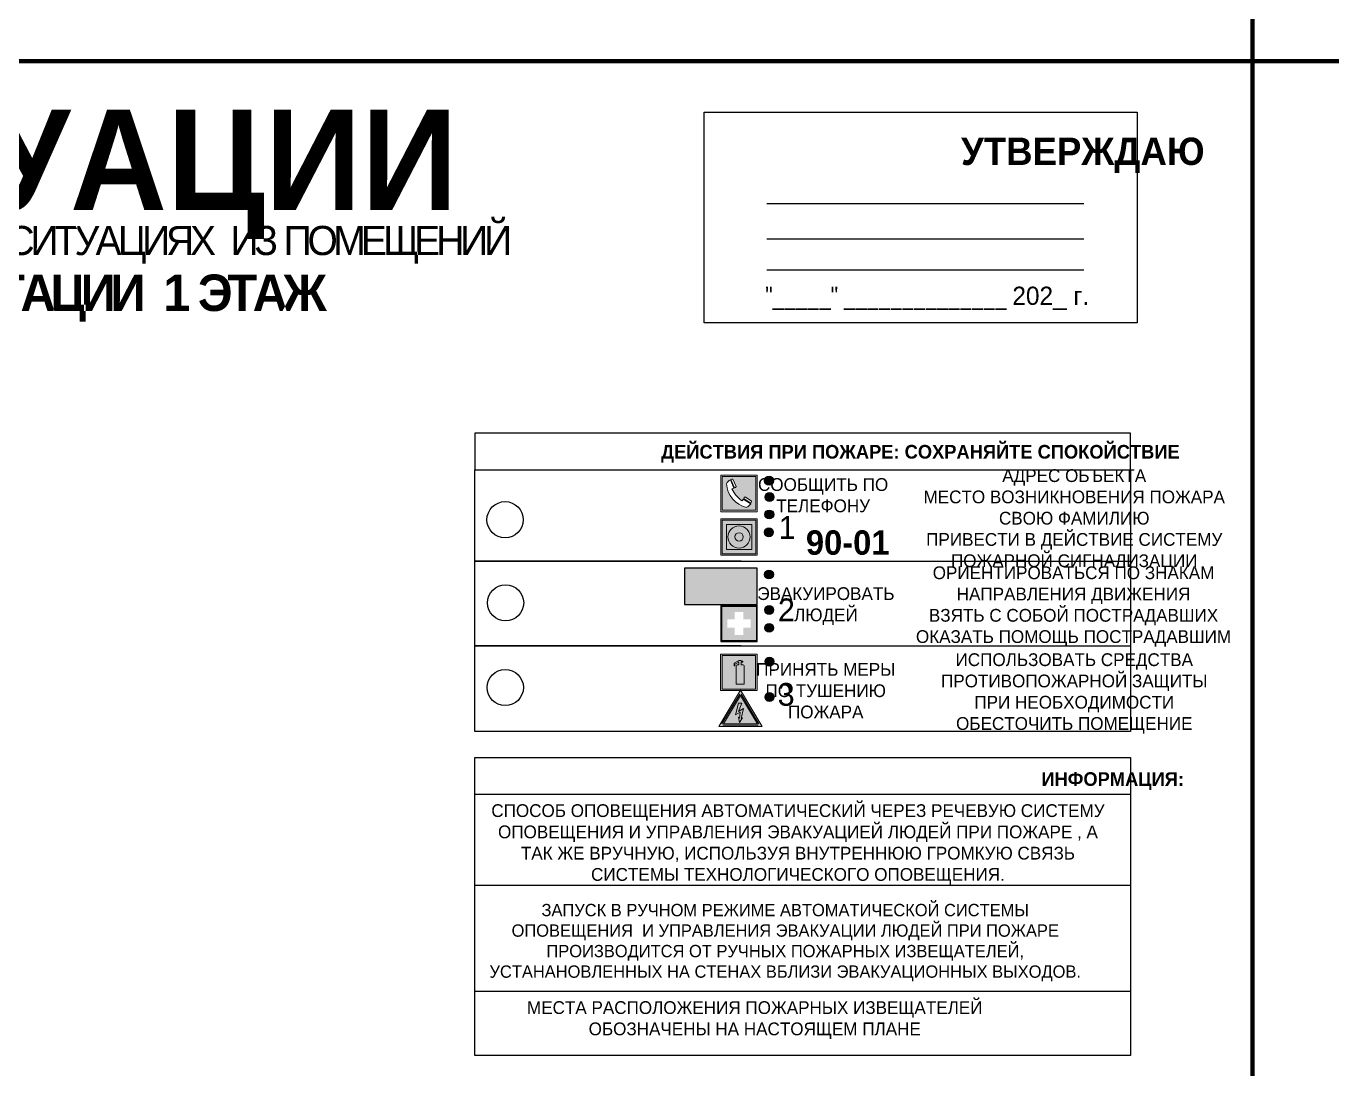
# Model space of a CAD drawing. Header units: millimetres. Extents: x 13114 to 67229, y 22859 to 38520.
# Drawn here: x 28602.5 to 28888.9, y 30277.7 to 30506.6 of the extents above; entities that cross this region are included whole.
import ezdxf

# ---------------------------------------------------------------- set-up
doc = ezdxf.new("R2010")
doc.units = ezdxf.units.MM
doc.styles.add('обычный', font='arial.ttf')

# ---------------------------------------------------------------- blocks, each defined once
blk = doc.blocks.new('A$C3E6D3DDE')
at = {"lineweight": 5}
h = blk.add_hatch(color=40, dxfattribs=at)
h.paths.add_polyline_path([(24.1, 1.45), (16.46, -11.35), (31.74, -11.35)])
h.paths.add_polyline_path([(24.09, -0.46), (30.03, -10.41), (18.14, -10.41)], flags=16)
h.paths.add_polyline_path([(24.54, -3.08), (23.41, -6.02), (25.13, -5.01), (24.33, -8.5), (24.82, -8.27), (23.79, -9.86), (23.4, -8.04), (23.8, -8.43), (24.04, -6.29), (22.39, -7.25), (23.44, -3.08)], flags=0)
h = blk.add_hatch(color=256, dxfattribs=at)
h.paths.add_polyline_path([(24.37, 0.03, 0.567511), (23.82, 0.03), (17.59, -10.4, 0.582454), (17.86, -10.88), (30.32, -10.88, 0.582149), (30.6, -10.4)])
h.paths.add_polyline_path([(24.09, -0.46), (18.14, -10.41), (30.03, -10.41)], flags=16)
h.paths.add_polyline_path([(24.54, -3.08), (23.41, -6.02), (25.13, -5.01), (24.33, -8.5), (24.82, -8.27), (23.79, -9.86), (23.4, -8.04), (23.8, -8.43), (24.04, -6.29), (22.39, -7.25), (23.44, -3.08)], flags=0)
h = blk.add_hatch(color=40, dxfattribs=at)
h.paths.add_polyline_path([(24.09, -0.46), (18.14, -10.41), (30.03, -10.41)])
h.paths.add_polyline_path([(24.82, -8.27), (23.79, -9.86), (23.4, -8.04), (23.8, -8.43), (24.04, -6.29), (22.39, -7.25), (23.44, -3.08), (24.54, -3.08), (23.41, -6.02), (25.13, -5.01), (24.33, -8.5)], flags=16)
at = {"color": 40, "lineweight": 5}
for p, q in [((16.46, -11.35), (24.1, 1.45)), ((24.1, 1.45), (31.74, -11.35))]:
    blk.add_line(p, q, dxfattribs=at)
at = {"lineweight": 5}
for p, q in [((17.59, -10.4), (23.82, 0.03)), ((24.37, 0.03), (30.6, -10.4)), ((18.14, -10.41), (24.09, -0.46)), ((23.44, -3.08), (22.39, -7.25)), ((23.41, -6.02), (24.54, -3.08)), ((24.54, -3.08), (23.44, -3.08)), ((24.09, -0.46), (30.03, -10.41)), ((22.39, -7.25), (24.04, -6.29)), ((23.8, -8.43), (23.4, -8.04)), ((23.4, -8.04), (23.79, -9.86)), ((25.13, -5.01), (23.41, -6.02)), ((23.79, -9.86), (24.82, -8.27)), ((24.04, -6.29), (23.8, -8.43)), ((24.33, -8.5), (25.13, -5.01)), ((24.82, -8.27), (24.33, -8.5)), ((17.86, -10.88), (30.32, -10.88)), ((18.14, -10.41), (30.03, -10.41))]:
    blk.add_line(p, q, dxfattribs=at)
at = {"color": 50, "lineweight": 5}
blk.add_line((31.74, -11.35), (16.46, -11.35), dxfattribs=at)
blk = doc.blocks.new('A$C456E1F9C')
at = {"lineweight": 5}
h = blk.add_hatch(color=242, dxfattribs=at)
h.paths.add_polyline_path([(0.51, -1.47), (0.51, -13.26), (12.29, -13.26), (12.29, -1.47)])
h.paths.add_polyline_path([(5.42, -4.95, -0.254479), (4.78, -5.4), (3.52, -2.53, -0.209735), (4.23, -2.4)], flags=16)
h.paths.add_polyline_path([(8.53, -8.6), (10.87, -10.17), (10.54, -10.76), (8.03, -9.13, -0.192251)], flags=16)
h.paths.add_polyline_path([(4.61, -5.49, 0.005518), (3.87, -5.72, 0.128647), (7.49, -10.01, 0.00809), (7.83, -9.33), (10.47, -10.97, -0.16736), (8.99, -12.25, -0.327862), (1.95, -3.95, -0.166952), (3.36, -2.62)], flags=16)
at = {"color": 242, "lineweight": 5}
for p, q in [((0, -13.77), (0, -0.97)), ((12.8, -0.97), (0, -0.97)), ((4.61, -5.49), (3.36, -2.62)), ((3.52, -2.53), (4.78, -5.4)), ((4.23, -2.4), (5.42, -4.95)), ((12.8, -13.77), (12.8, -0.97)), ((8.03, -9.13), (10.54, -10.76)), ((10.81, -10.12), (8.53, -8.6)), ((7.83, -9.33), (10.47, -10.97)), ((10.54, -10.76), (10.8, -10.3)), ((10.8, -10.3), (10.81, -10.12)), ((0, -13.77), (12.8, -13.77))]:
    blk.add_line(p, q, dxfattribs=at)
blk.add_lwpolyline([(0.51, -1.47), (12.29, -1.47), (12.29, -13.26), (0.51, -13.26)], close=True, dxfattribs=at)
for centre, radius, start, end in [((4.59, -5.34), 2.99, 114.2845, 152.1974), ((11.12, -3.31), 9.19, 183.9915, 256.6009), ((4.02, -3.27), 0.891, 76.3284, 123.7092), ((14.98, -39.1), 35.17, 107.1487, 108.4135), ((13.86, -0.94), 11.08, 205.5536, 234.8762), ((4.68, -4.59), 0.824, 276.9621, 334.0723), ((8.94, -9.5), 0.989, 114.4092, 157.9388), ((-13.31, 0.8), 23.44, 332.5487, 334.4027), ((7.87, -9.46), 3, 291.9291, 329.9329)]:
    blk.add_arc(centre, radius, start, end, dxfattribs=at)
blk = doc.blocks.new('A$C54414219')
at = {"true_color": 0xffffff}
h = blk.add_hatch(color=7, dxfattribs=at)
h.paths.add_polyline_path([(2.39, -9.45), (2.39, -18.3), (11.23, -18.3), (11.23, -9.45)], flags=0)
h.paths.add_polyline_path([(10.71, -13.87, -1), (2.92, -13.87, -1)], flags=0)
h.paths.add_polyline_path([(8.3, -13.87, -1), (5.33, -13.87, -1)], flags=0)
h.paths.add_polyline_path([(0.41, -7.47), (0.41, -20.27), (13.21, -20.27), (13.21, -7.47)])
h.paths.add_polyline_path([(0.92, -19.77), (12.71, -19.77), (12.71, -7.98), (0.92, -7.98)], flags=16)
h.paths.add_polyline_path([(11.23, -9.45), (11.23, -18.3), (2.39, -18.3), (2.39, -9.45)], flags=0)
at = {"lineweight": 5}
h = blk.add_hatch(color=242, dxfattribs=at)
h.paths.add_polyline_path([(12.71, -7.98), (0.92, -7.98), (0.92, -19.77), (12.71, -19.77)])
h.paths.add_polyline_path([(11.23, -18.3), (2.39, -18.3), (2.39, -9.45), (11.23, -9.45)], flags=16)
h.paths.add_polyline_path([(10.71, -13.87, -1), (2.92, -13.87, -1)], flags=0)
h.paths.add_polyline_path([(8.3, -13.87, -1), (5.33, -13.87, -1)], flags=0)
at = {"true_color": 0xffffff}
h = blk.add_hatch(color=7, dxfattribs=at)
h.paths.add_polyline_path([(2.39, -9.45), (2.39, -18.3), (11.23, -18.3), (11.23, -9.45)])
h.paths.add_polyline_path([(10.71, -13.87, -1), (2.92, -13.87, -1)], flags=16)
h.paths.add_polyline_path([(8.3, -13.87, -1), (5.33, -13.87, -1)], flags=0)
at = {"lineweight": 5}
h = blk.add_hatch(color=242, dxfattribs=at)
h.paths.add_polyline_path([(2.92, -13.87, 1), (10.71, -13.87, 1)])
h.paths.add_polyline_path([(8.3, -13.87, -1), (5.33, -13.87, -1)], flags=16)
at = {"color": 242, "lineweight": 5}
for p, q in [((0.41, -20.27), (0.41, -7.47)), ((0.41, -7.47), (13.21, -7.47)), ((0.41, -7.47), (13.21, -7.47)), ((13.21, -20.27), (13.21, -7.47)), ((0.41, -20.27), (13.21, -20.27))]:
    blk.add_line(p, q, dxfattribs=at)
for points in [[(0.92, -7.98), (12.71, -7.98), (12.71, -19.77), (0.92, -19.77)], [(2.39, -9.45), (11.23, -9.45), (11.23, -18.3), (2.39, -18.3)]]:
    blk.add_lwpolyline(points, close=True, dxfattribs=at)
for radius in [3.89, 1.49]:
    blk.add_circle((6.81, -13.87), radius, dxfattribs=at)
blk = doc.blocks.new('A$C32E8229D')
at = {"true_color": 0xffffff}
blk.add_hatch(color=7, dxfattribs=at).paths.add_polyline_path([(0, 0), (0, -8), (16, -8), (16, 0)])
h = blk.add_hatch(color=126)
h.paths.add_polyline_path([(0.2, -0.2), (15.8, -0.2), (15.8, -7.8), (0.2, -7.8)])
h.paths.add_polyline_path([(13.49, -2.05), (12.08, -2.05), (11.37, -2.63, 0.162397), (11.29, -2.84), (11.29, -3.63), (10.35, -3.63), (10.35, -4.05), (11.68, -4.05), (11.68, -3.48), (12.26, -4.28), (11.29, -5.1), (11.29, -6.78), (11.85, -6.78), (11.85, -5.44), (12.8, -4.64), (12.8, -5.94), (14.46, -5.94), (14.46, -5.39), (13.45, -5.39), (13.45, -3.97), (12.46, -2.59), (13.15, -2.59), (13.69, -3.34), (14.18, -3)], flags=16)
h.paths.add_polyline_path([(10.74, -1.82, 1), (11.8, -1.82, 1)], flags=16)
h.paths.add_polyline_path([(9.39, -3.59), (5.99, -3.59), (6.56, -3.03), (5.91, -3.03), (5.1, -3.83), (5.91, -4.64), (6.56, -4.64), (5.99, -4.09), (9.39, -4.09)], flags=16)
h.paths.add_polyline_path([(4.29, -1.08), (1.72, -1.08), (1.72, -6.6), (4.29, -6.6)], flags=16)
at = {"color": 126}
blk.add_lwpolyline([(16, -8), (0, -8), (0, 0), (16, 0)], close=True, dxfattribs=at)
blk = doc.blocks.new('A$C18900ED3')
h = blk.add_hatch(color=126)
h.paths.add_polyline_path([(-0.18, -0.18), (-7.02, -0.18), (-7.02, -7.02), (-0.18, -7.02)])
h.paths.add_polyline_path([(-5.89, -4.46), (-5.89, -2.77), (-4.46, -2.77), (-4.46, -1.31), (-2.77, -1.31), (-2.77, -2.77), (-1.33, -2.77), (-1.33, -4.46), (-2.77, -4.46), (-2.77, -5.89), (-4.46, -5.89), (-4.46, -4.46)], flags=16)
at = {"color": 126}
for p, q in [((-7.2, 0), (-7.2, -7.2)), ((0, 0), (-7.2, 0)), ((0, -7.2), (0, 0)), ((-7.02, -7.02), (-7.02, -0.18)), ((-7.02, -0.18), (-0.18, -0.18)), ((-0.18, -0.18), (-0.18, -7.02)), ((-7.2, -7.2), (0, -7.2)), ((-0.18, -7.02), (-7.02, -7.02))]:
    blk.add_line(p, q, dxfattribs=at)
blk = doc.blocks.new('A$C3AD82952')
at = {"true_color": 0xf5f5ff}
h = blk.add_hatch(color=7, dxfattribs=at)
h.dxf.hatch_style = 1
h.paths.add_polyline_path([(8.21, 8.73, 0.414214), (7.89, 9.05), (7.22, 9.05), (7.22, 9.92), (7.59, 9.92, 1), (7.57, 10.36), (7.22, 10.36), (7.22, 10.6), (6.43, 10.6), (6.43, 10.36), (6.01, 10.36), (4.74, 9.59), (4.74, 8.69), (4.98, 8.73), (4.98, 9.26), (6.12, 9.91), (6.43, 9.91), (6.43, 9.05), (5.76, 9.05, 0.414214), (5.44, 8.73), (5.44, 2.2), (8.21, 2.2)], flags=0)
h.paths.add_polyline_path([(12.8, 12.8), (0, 12.8), (0, 0), (12.8, 0)])
h.paths.add_polyline_path([(0.51, 12.29), (12.29, 12.29), (12.29, 0.51), (0.51, 0.51)], flags=16)
h.paths.add_polyline_path([(4.74, 9.59), (6.01, 10.36), (6.43, 10.36), (6.43, 10.6), (7.22, 10.6), (7.22, 10.36), (7.59, 10.36, -0.94586), (7.59, 9.92), (7.22, 9.92), (7.22, 9.05), (7.89, 9.05, -0.414214), (8.21, 8.73), (8.21, 2.2), (5.44, 2.2), (5.44, 8.73, -0.414214), (5.76, 9.05), (6.43, 9.05), (6.43, 9.91), (6.12, 9.91), (4.98, 9.26), (4.98, 8.73), (4.74, 8.69)], flags=0)
h = blk.add_hatch(color=242)
h.dxf.hatch_style = 1
h.paths.add_polyline_path([(12.29, 12.29), (0.51, 12.29), (0.51, 0.51), (12.29, 0.51)])
h.paths.add_polyline_path([(4.74, 8.69), (4.74, 9.59), (6.01, 10.36), (6.43, 10.36), (6.43, 10.6), (7.22, 10.6), (7.22, 10.36), (7.59, 10.36, -0.94586), (7.59, 9.92), (7.22, 9.92), (7.22, 9.05), (7.89, 9.05, -0.414214), (8.21, 8.73), (8.21, 2.2), (5.44, 2.2), (5.44, 8.73, -0.414214), (5.76, 9.05), (6.43, 9.05), (6.43, 9.91), (6.12, 9.91), (4.98, 9.26), (4.98, 8.73)], flags=16)
h = blk.add_hatch(color=7, dxfattribs=at)
h.dxf.hatch_style = 1
h.paths.add_polyline_path([(8.21, 8.73, 0.414214), (7.89, 9.05), (7.22, 9.05), (7.22, 9.92), (7.59, 9.92, 1), (7.57, 10.36), (7.22, 10.36), (7.22, 10.6), (6.43, 10.6), (6.43, 10.36), (6.01, 10.36), (4.74, 9.59), (4.74, 8.69), (4.98, 8.73), (4.98, 9.26), (6.12, 9.91), (6.43, 9.91), (6.43, 9.05), (5.76, 9.05, 0.414214), (5.44, 8.73), (5.44, 2.2), (8.21, 2.2)])
at = {"color": 242, "lineweight": 5}
for p, q in [((0, 0), (0, 12.8)), ((0, 12.8), (12.8, 12.8)), ((6.01, 10.36), (4.74, 9.59)), ((4.74, 9.59), (4.74, 8.69)), ((4.98, 9.26), (6.12, 9.91)), ((4.98, 8.73), (4.98, 9.26)), ((6.01, 10.36), (6.43, 10.36)), ((6.12, 9.91), (6.43, 9.91)), ((7.22, 10.6), (6.43, 10.6)), ((6.43, 10.6), (6.43, 10.36)), ((6.43, 9.91), (6.43, 9.05)), ((7.22, 10.36), (7.22, 10.6)), ((7.59, 10.36), (7.22, 10.36)), ((7.22, 9.05), (7.22, 9.92)), ((7.59, 9.92), (7.22, 9.92)), ((12.8, 0), (12.8, 12.8)), ((4.74, 8.69), (4.98, 8.73)), ((5.44, 2.2), (5.44, 8.73)), ((5.76, 9.05), (6.43, 9.05)), ((7.89, 9.05), (7.22, 9.05)), ((8.21, 2.2), (8.21, 8.73)), ((0, 0), (12.8, 0)), ((5.44, 2.2), (8.21, 2.2))]:
    blk.add_line(p, q, dxfattribs=at)
blk.add_lwpolyline([(0.51, 12.29), (12.29, 12.29), (12.29, 0.51), (0.51, 0.51)], close=True, dxfattribs=at)
for centre, radius, start, end in [((7.58, 10.14), 0.223, 273.1875, 86.8125), ((5.76, 8.73), 0.32, 90, 180), ((7.89, 8.73), 0.32, 0, 90)]:
    blk.add_arc(centre, radius, start, end, dxfattribs=at)

msp = doc.modelspace()

# ---------------------------------------------------------------- hatches: boundary and pattern name
at = {"lineweight": 0}
h = msp.add_hatch(color=256, dxfattribs=at)
h.dxf.hatch_style = 1
h.paths.add_polyline_path([(28764.48, 30406.81, 1), (28766.41, 30406.81, 1)])
h = msp.add_hatch(color=256, dxfattribs=at)
h.dxf.hatch_style = 1
h.paths.add_polyline_path([(28764.59, 30403.22, 1), (28766.52, 30403.22, 1)])
h = msp.add_hatch(color=256, dxfattribs=at)
h.dxf.hatch_style = 1
h.paths.add_polyline_path([(28764.55, 30399.41, 1), (28766.48, 30399.41, 1)])
h = msp.add_hatch(color=256, dxfattribs=at)
h.dxf.hatch_style = 1
h.paths.add_polyline_path([(28764.47, 30395.48, 1), (28766.4, 30395.48, 1)])
h = msp.add_hatch(color=256, dxfattribs=at)
h.dxf.hatch_style = 1
h.paths.add_polyline_path([(28764.48, 30386.22, 1), (28766.41, 30386.22, 1)])
h = msp.add_hatch(color=256, dxfattribs=at)
h.dxf.hatch_style = 1
h.paths.add_polyline_path([(28764.52, 30378.44, 1), (28766.45, 30378.44, 1)])
h = msp.add_hatch(color=256, dxfattribs=at)
h.dxf.hatch_style = 1
h.paths.add_polyline_path([(28764.51, 30374.53, 1), (28766.44, 30374.53, 1)])
h = msp.add_hatch(color=256, dxfattribs=at)
h.dxf.hatch_style = 1
h.paths.add_polyline_path([(28764.57, 30367.11, 1), (28766.5, 30367.11, 1)])
h = msp.add_hatch(color=256, dxfattribs=at)
h.dxf.hatch_style = 1
h.paths.add_polyline_path([(28764.57, 30359.34, 1), (28766.51, 30359.34, 1)])

# ---------------------------------------------------------------- linework, layer by layer
at = {"color": 1, "lineweight": 100}
for points in [[(28271.52, 30893.84), (28871.52, 30893.84), (28871.52, 30498.84), (28271.52, 30498.84)], [(28871.52, 30893.84), (29471.52, 30893.84), (29471.52, 30498.84), (28871.52, 30498.84)], [(28271.52, 30498.84), (28871.52, 30498.84), (28871.52, 30103.84), (28271.52, 30103.84)], [(28871.52, 30498.84), (29471.52, 30498.84), (29471.52, 30103.84), (28871.52, 30103.84)]]:
    msp.add_lwpolyline(points, close=True, dxfattribs=at)
for points in [[(28751.24, 30487.69), (28846.24, 30487.69), (28846.24, 30441.48), (28751.24, 30441.48)], [(28700.94, 30409.16), (28844.71, 30409.16), (28844.71, 30417.21), (28700.94, 30417.21)], [(28700.94, 30409.16), (28844.71, 30409.16), (28844.71, 30351.76), (28700.94, 30351.76)]]:
    msp.add_lwpolyline(points, close=True)
for points in [[(28764.99, 30467.64), (28834.52, 30467.64)], [(28764.99, 30459.88), (28834.52, 30459.88)], [(28764.99, 30453.09), (28834.52, 30453.09)], [(28759.36, 30389.17), (28700.94, 30389.17), (28844.71, 30389.17)], [(28759.36, 30370.59), (28700.94, 30370.59), (28844.71, 30370.59)]]:
    msp.add_lwpolyline(points)
at = {"color": 0}
msp.add_lwpolyline([(28700.94, 30346.1), (28844.71, 30346.1), (28844.71, 30280.65), (28700.94, 30280.65)], close=True, dxfattribs=at)
for points in [[(28700.94, 30338.05), (28844.71, 30338.05)], [(28700.94, 30318.05), (28844.71, 30318.05)], [(28700.94, 30294.81), (28844.71, 30294.81)]]:
    msp.add_lwpolyline(points, dxfattribs=at)
for centre, radius in [((28765.45, 30406.81), 0.966), ((28765.55, 30403.22), 0.966), ((28707.56, 30398.24), 3.98), ((28765.51, 30399.41), 0.966), ((28765.43, 30395.48), 0.966), ((28765.44, 30386.22), 0.966), ((28707.66, 30380.01), 3.98), ((28765.48, 30378.44), 0.966), ((28765.48, 30374.53), 0.966), ((28765.54, 30367.11), 0.966), ((28707.6, 30361.43), 3.98), ((28765.54, 30359.34), 0.966)]:
    msp.add_circle(centre, radius)

# ---------------------------------------------------------------- block references
for name, p, xscale, yscale, zscale in [('A$C456E1F9C', (28754.89, 30408.62), 0.625, 0.625, 0.625), ('A$C54414219', (28754.63, 30403.14), 0.625, 0.625, 0.625), ('A$C18900ED3', (28762.89, 30379.49), 1.111111111007631, 1.111111111007631, 1.111111111007631), ('A$C3AD82952', (28754.84, 30360.76), 0.625, 0.625, 0.625), ('A$C3E6D3DDE', (28744.13, 30359.95), 0.625, 0.625, 0.625)]:
    msp.add_blockref(name, p, dxfattribs=dict(xscale=xscale, yscale=yscale, zscale=zscale))
at = {"xscale": -1}
msp.add_blockref('A$C32E8229D', (28762.89, 30387.64), dxfattribs=at)

# ---------------------------------------------------------------- texts
at = {"lineweight": 0, "style": 'обычный'}
for s, insert, char_height, width, attachment_point in [('{\\fProxima Nova Rg|b1|i0|c204|p2;ПЛАН ЭВАКУАЦИИ}', (28420.02, 30488.22), 22, 493.8901, 1), ('\\pi-18,l18,t18;{\\fProxima Nova Rg|b1|i0|c204|p2;УТВЕРЖДАЮ\\H1.1997x; }', (28834.28, 30478.22), 6, 126.6484, 5), ('{\\fArial Narrow|b0|i0|c204|p34;"_____" ______________ \\fProxima Nova Rg|b0|i0|c204|p2;202_ г. }', (28800.14, 30446.81), 4, 78.6503, 5), ('{\\fProxima Nova Rg|b1|i0|c204|p2;ДЕЙСТВИЯ ПРИ ПОЖАРЕ: СОХРАНЯЙТЕ СПОКОЙСТВИЕ\\H1.6644x; }', (28798.65, 30412.72), 3, 175.1736, 5), ('\\pi-8.4,l8.4,t8.4;{\\fProxima Nova Rg|b0|i0|c204|p2;АДРЕС ОБЪЕКТА\\PМЕСТО ВОЗНИКНОВЕНИЯ ПОЖАРА \\PСВОЮ ФАМИЛИЮ\\PПРИВЕСТИ В ДЕЙСТВИЕ СИСТЕМУ \\PПОЖАРНОЙ СИГНАЛИЗАЦИИ}', (28832.4, 30398.18), 2.8, 126.6484, 5), ('{\\fProxima Nova Rg|b0|i0|c204|p2;СООБЩИТЬ ПО \\PТЕЛЕФОНУ}', (28777.32, 30403.61), 2.8, 126.6484, 5), ('{\\fProxima Nova Rg|b0|i0|c204|p2;1\\H1.1667x; }', (28769.43, 30396.55), 5, 126.6484, 5), ('{\\fProxima Nova Rg|b1|i0|c204|p2;\\H1.0714x;90-01\\fProxima Nova Rg|b0|i0|c204|p2;\\H0.93331x; \\H1.3449x; }', (28782.71, 30393.2), 5, 126.6484, 5), ('\\pi-8.4,l8.4,t8.4;{\\fProxima Nova Rg|b0|i0|c204|p2;ОРИЕНТИРОВАТЬСЯ ПО ЗНАКАМ \\PНАПРАВЛЕНИЯ ДВИЖЕНИЯ\\PВЗЯТЬ С СОБОЙ ПОСТРАДАВШИХ\\PОКАЗАТЬ ПОМОЩЬ ПОСТРАДАВШИМ}', (28832.25, 30379.2), 2.8, 126.6484, 5), ('{\\fProxima Nova Rg|b0|i0|c204|p2;ЭВАКУИРОВАТЬ \\PЛЮДЕЙ}', (28777.93, 30379.29), 2.8, 126.6484, 5), ('{\\fProxima Nova Rg|b0|i0|c204|p2;2\\H1.1967x; }', (28769.27, 30378.47), 5, 126.6484, 5), ('\\pi-8.4,l8.4,t8.4;{\\fProxima Nova Rg|b0|i0|c204|p2;ИСПОЛЬЗОВАТЬ СРЕДСТВА \\PПРОТИВОПОЖАРНОЙ ЗАЩИТЫ \\PПРИ НЕОБХОДИМОСТИ \\PОБЕСТОЧИТЬ ПОМЕЩЕНИЕ}', (28832.41, 30360.13), 2.8, 126.6484, 5), ('{\\fProxima Nova Rg|b0|i0|c204|p2;ПРИНЯТЬ МЕРЫ \\PПО ТУШЕНИЮ \\PПОЖАРА}', (28777.89, 30360.71), 2.8, 126.6484, 5), ('{\\fProxima Nova Rg|b0|i0|c204|p2;3\\H1.1967x; }', (28769.21, 30359.89), 5, 126.6484, 5), ('{\\fProxima Nova Rg|b1|i0|c204|p2;ИНФОРМАЦИЯ:\\H1.1997x; }', (28840.84, 30340.91), 3, 175.1736, 5), ('{\\fProxima Nova Rg|b0|i0|c204|p2;СПОСОБ ОПОВЕЩЕНИЯ АВТОМАТИЧЕСКИЙ ЧЕРЕЗ РЕЧЕВУЮ СИСТЕМУ ОПОВЕЩЕНИЯ И УПРАВЛЕНИЯ ЭВАКУАЦИЕЙ ЛЮДЕЙ ПРИ ПОЖАРЕ , А ТАК ЖЕ ВРУЧНУЮ, ИСПОЛЬЗУЯ ВНУТРЕННЮЮ ГРОМКУЮ СВЯЗЬ СИСТЕМЫ ТЕХНОЛОГИЧЕСКОГО ОПОВЕЩЕНИЯ.}', (28771.8, 30327.01), 2.8, 137.0334, 5), ('{\\fProxima Nova Rg|b0|i0|c204|p2;\\P\\pt8.1;ЗАПУСК В РУЧНОМ РЕЖИМЕ АВТОМАТИЧЕСКОЙ СИСТЕМЫ ОПОВЕЩЕНИЯ  И УПРАВЛЕНИЯ ЭВАКУАЦИИ ЛЮДЕЙ ПРИ ПОЖАРЕ ПРОИЗВОДИТСЯ ОТ РУЧНЫХ ПОЖАРНЫХ ИЗВЕЩАТЕЛЕЙ, УСТАНАНОВЛЕННЫХ НА СТЕНАХ ВБЛИЗИ ЭВАКУАЦИОННЫХ ВЫХОДОВ. }', (28769.01, 30307.71), 2.7, 131.4512, 5), ('\\pt8.4;{\\fProxima Nova Rg|b0|i0|c204|p2;\\PМЕСТА РАСПОЛОЖЕНИЯ ПОЖАРНЫХ ИЗВЕЩАТЕЛЕЙ ОБОЗНАЧЕНЫ НА НАСТОЯЩЕМ ПЛАНЕ}', (28762.32, 30290.79), 2.8, 118.5618, 5)]:
    msp.add_mtext(s, dxfattribs=dict(at, insert=insert, char_height=char_height, width=width, attachment_point=attachment_point))
at = {"color": 0, "lineweight": 0, "insert": (28570.7, 30462.89), "char_height": 8, "width": 449.2158, "attachment_point": 5, "style": 'обычный'}
msp.add_mtext('{\\fArial Black|b1|i0|c204|p34;\\H2x;\\T0.85;  \\fArial Narrow|b0|i0|c204|p34;\\H0.8x;\\W0.9;\\P\\fProxima Nova Rg|b0|i0|c204|p2;\\H0.5x;\\W1;\\C256;ПРИ ПОЖАРЕ  ИЛИ ДРУГИХ ЧРЕЗВЫЧАЙНЫХ СИТУАЦИЯХ  ИЗ ПОМЕЩЕНИЙ \\fProxima Nova Rg|b1|i0|c204|p2;\\H1.25x;\\PХМЦ  В МЦ: УЧАСТОК ФЛОТАЦИИ  1 ЭТАЖ}', dxfattribs=at)

doc.saveas('drawing.dxf')
